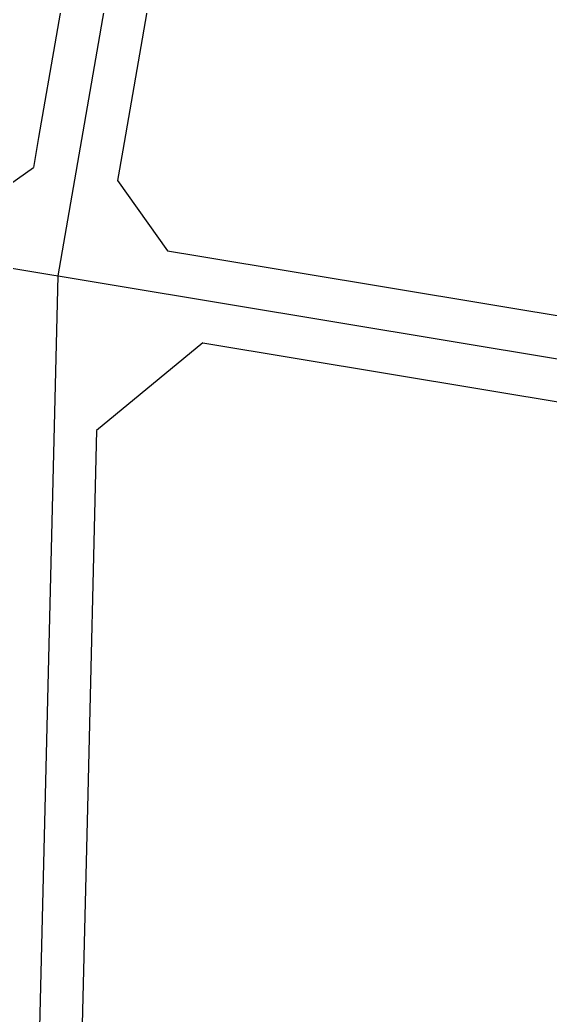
# Model space of a CAD drawing. Extents: x 529262 to 576451, y 2694391 to 2717535.
# Drawn here: x 563989.4 to 564076.6, y 2710458.8 to 2710622.6 of the extents above; entities that cross this region are included whole.
import ezdxf
from ezdxf.xclip import XClip

# ---------------------------------------------------------------- set-up
doc = ezdxf.new("R2010")
doc.units = 0
doc.header["$XCLIPFRAME"] = 0
for name, color, linetype in [('PP-COM', 7, 'Continuous'), ('RD-中线', 40, 'Continuous'), ('RD-红线', 7, 'Continuous')]:
    doc.layers.add(name, color=color, linetype=linetype)

# ---------------------------------------------------------------- blocks, each defined once
blk = doc.blocks.new('A$C19FD0107')
at = {"layer": 'RD-中线', "color": 8, "linetype": 'Continuous', "flags": 128}
for points in [[(-6978.51, 16327.47), (-7002.39, 16189.92)], [(-7002.39, 16189.92), (-7007.38, 15985.17)]]:
    blk.add_lwpolyline(points, dxfattribs=at)
blk.add_lwpolyline([(-7111.18, 16211.49), (-7085.28, 16206.83), (-7058.57, 16201.1), (-7030.79, 16194.64), (-6901.04, 16173.08), (-6870.57, 16167.45), (-6839.63, 16162.62), (-6768.46, 16149.97, -0.009225), (-6763.03, 16148.9), (-6572.58, 16107.76)], format="xyb", dxfattribs=at)
at = {"layer": 'RD-红线', "color": 8, "linetype": 'Continuous', "flags": 128}
for points in [[(-6989.69, 16304.02), (-6991.06, 16296.14), (-7005.55, 16212.64), (-7006.4, 16207.75)], [(-6975.89, 16301.64), (-6977.26, 16293.77), (-6991.71, 16210.56), (-6992.57, 16205.6)], [(-6984.35, 16194.02), (-6979.38, 16193.2), (-6899.83, 16179.98), (-6869.39, 16174.35), (-6838.48, 16169.52), (-6796.16, 16162)], [(-6978.56, 16178.87), (-6902.25, 16166.19), (-6871.75, 16160.55), (-6840.79, 16155.71), (-6800.33, 16148.52)], [(-6996.01, 16164.43), (-6997.53, 16102.35)], [(-6997.53, 16102.35), (-6999.81, 16008.75)]]:
    blk.add_lwpolyline(points, dxfattribs=at)
at = {"layer": 'RD-红线', "color": 8}
for points in [[(-7017.89, 16199.59), (-7006.4, 16207.75, 0.412078)], [(-6992.57, 16205.6), (-6984.35, 16194.02, 0.416353)], [(-6978.56, 16178.87), (-6996.01, 16164.43, 0.455915)]]:
    blk.add_lwpolyline(points, format="xyb", dxfattribs=at)

msp = doc.modelspace()

# ---------------------------------------------------------------- block references
at = {"layer": 'PP-COM'}
ref = msp.add_blockref('A$C19FD0107', (570997.993, 2694390.603), dxfattribs=at)
XClip(ref).set_block_clipping_path([(-9366.4383134884, 14428.6043910822), (-3328.4480743363, 17452.7484863754)])

doc.saveas('drawing.dxf')
